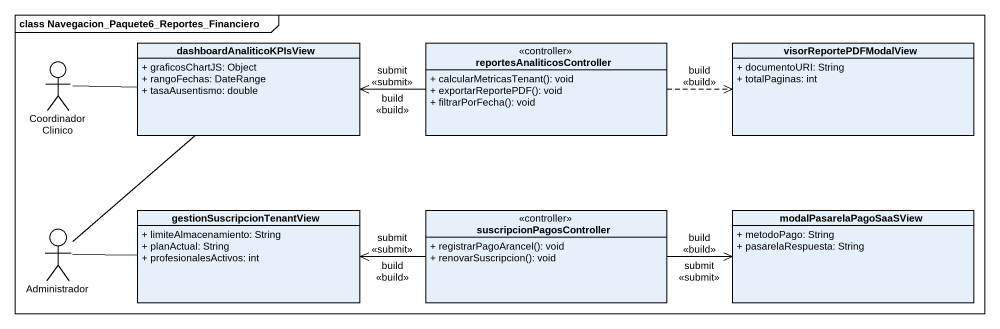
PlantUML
@startuml
mainframe class Navegacion_Paquete6_Reportes_Financiero
allowmixing
hide circle
hide empty members
skinparam classAttributeIconSize 0
class dashboardAnaliticoKPIsView {
  + graficosChartJS: Object
  + rangoFechas: DateRange
  + tasaAusentismo: double
}
class reportesAnaliticosController <<controller>> {
  + calcularMetricasTenant(): void
  + exportarReportePDF(): void
  + filtrarPorFecha(): void
}
class visorReportePDFModalView {
  + documentoURI: String
  + totalPaginas: int
}
actor CoordinadorClinico
class gestionSuscripcionTenantView {
  + limiteAlmacenamiento: String
  + planActual: String
  + profesionalesActivos: int
}
class suscripcionPagosController <<controller>> {
  + registrarPagoArancel(): void
  + renovarSuscripcion(): void
}
class modalPasarelaPagoSaaSView {
  + metodoPago: String
  + pasarelaRespuesta: String
}
actor Administrador
dashboardAnaliticoKPIsView -right- reportesAnaliticosController : submit\n<<submit>>
reportesAnaliticosController .left.> dashboardAnaliticoKPIsView : build\n<<build>>
reportesAnaliticosController .right.> visorReportePDFModalView : build\n<<build>>
CoordinadorClinico -right- dashboardAnaliticoKPIsView
gestionSuscripcionTenantView -right- suscripcionPagosController : submit\n<<submit>>
suscripcionPagosController .left.> gestionSuscripcionTenantView : build\n<<build>>
suscripcionPagosController .right.> modalPasarelaPagoSaaSView : build\n<<build>>
modalPasarelaPagoSaaSView -left- suscripcionPagosController : submit\n<<submit>>
Administrador -up- dashboardAnaliticoKPIsView
Administrador -right- gestionSuscripcionTenantView
@enduml
